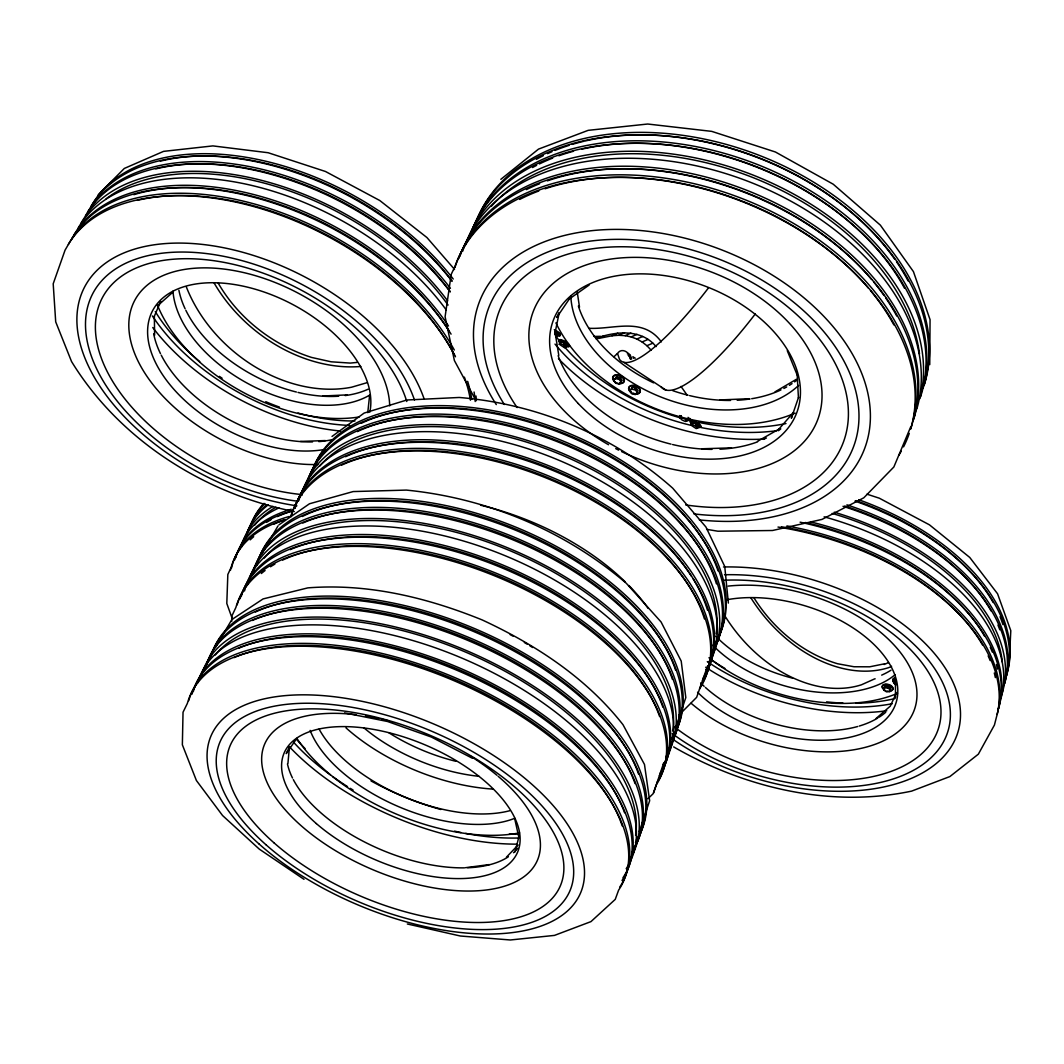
<?xml version="1.0" encoding="UTF-8"?>
<svg xmlns="http://www.w3.org/2000/svg" width="1064" height="1064" viewBox="0 0 1064 1064"><rect width="100%" height="100%" fill="white"/><g stroke="black" fill="none" stroke-linecap="round" stroke-linejoin="round"><path stroke-width="1.5" d="M929.75 364.646L930.056 319.652L913.444 271.639L880.354 225.142L833.218 184.205L775.403 151.992L711.75 131.377L647.723 124.023L588.192 130.34L538.517 149.106L500.838 179.337M231.673 621.496L231.899 615.923L235.889 607.451A228.893 120.285 22.3 0 1 499.92 578.031A228.893 120.285 22.3 0 1 656.288 784.82L653.203 793.638L647.976 798.718M1009.084 664.654L1010.8 630.699L997.567 593.779L969.743 557.443L929.444 524.831L879.33 498.205L867 494.175M154.346 316.194L154.613 335.227M287.945 763.314L289.435 746.729M367.758 412.672L369.62 395.236M451.163 274.672L445.098 316.753L454.394 360.563L475.648 400.037M555.062 332.872L559.185 312.763M883.758 690.097L884.703 686.16L887.935 685.908L890.741 687.69L889.783 691.613L886.551 691.866L883.758 690.097L884.277 688.182M889.783 691.613L890.741 687.69M894.345 683.527L895.316 679.577L894.345 683.527L896.221 684.724M515.056 851.852L519.086 836.078M884.703 686.16L884.171 688.076L887.416 687.823L890.222 689.605M887.416 687.823L887.935 685.908M639.344 831.476L649.652 800.74L644.478 764.444L622.999 724.704C586.237 677.808 535.751 644.797 482.205 619.94C426.957 597.516 367.825 583.192 307.855 587.873L263.087 598.926L231.872 619.527L215.34 647.657M653.535 792.959L663.643 763.127M675.294 728.88L685.814 697.585L681.213 661.09L661.063 621.961L626.31 583.285C564.678 530.55 487.033 498.098 406.382 490.092L353.155 491.568L309.491 503.764L278.968 524.845M798.559 397.298L791.35 418.205L793.119 413.098M707.666 665.758L696.641 697.332L679.125 714.942M637.376 392.802L635.607 390.076L636.378 388.147L632.615 387.229L629.835 390.967L631.604 393.693L635.368 394.598L638.147 390.86L636.378 388.147M629.835 390.967L632.615 387.229M621.389 382.295L619.62 379.555L620.405 377.627L616.628 376.723L613.862 380.473L615.644 383.2L619.408 384.117L622.174 380.367L620.405 377.627M619.408 384.117L620.192 382.189M613.862 380.473L616.628 376.723M910.678 426.93L893.853 466.99L863.782 497.819L821.967 519.418L772.517 530.497L717.854 531.215L706.629 529.34M154.094 316.819L160.717 301.351M557.164 316.846L558.786 313.135M289.209 747.473L286.229 753.618L295.606 740.118M896.566 692.531L890.315 706.11L876.191 718.386M451.375 273.993L454.873 266.678M231.194 567.272L227.829 574.494L226.805 603.488L232.484 619.275M681.239 415.718L680.002 417.953L681.997 419.961L685.416 421.504L686.852 421.025L688.089 418.79L686.639 419.269M690.789 425.041L692.026 422.807L693.475 422.342L696.893 423.884L698.862 425.893L697.638 428.127L696.189 428.593L690.789 425.041L692.238 424.576L695.67 426.119L697.638 428.127M692.238 424.576L693.475 422.342M695.67 426.119L696.893 423.884M566.088 347.316L563.947 345.175L565.223 342.914L561.792 341.384L559.252 344.244L564.811 347.901L567.365 345.055L565.223 342.914M556.964 336.45L558.241 334.189L556.073 332.035L554.796 334.296L556.964 336.45L555.701 337.062M559.252 344.244L561.792 341.384M261.664 554.105L278.023 525.909M332.021 436.44L364.141 413.071L406.874 399.998L459.209 397.471C537.825 403.921 613.742 435.642 672.714 488.177L705.898 526.973L724.504 565.968M556.791 317.444L569.426 298.811M778.489 429.563L793.438 412.486M506.451 857.172L518.128 844.976M98.194 194.752L124.315 168.445L163.563 151.367L212.88 145.901L268.155 152.737L325.491 171.49L379.768 200.511L426.93 237.538L454.514 269.352M614.034 356.693L616.309 354.551A4.628 0.998 -56.7 0 1 617.692 354.006L619.554 359.406A147.258 32.026 -55.9 0 0 708.252 288.171M158.323 305.129L172.727 292.307M617.24 353.847C621.482 346.704 630.606 352.53 630.659 359.299M568.908 299.25L589.177 285.006M775.044 391.858L796.351 379.316M757.475 441.347L778.941 429.111M565.596 344.696L563.375 342.568M556.977 334.801L558.241 334.189M566.088 345.654L567.365 345.055M596.332 338.259C615.724 331.25 641.459 328.683 656.089 346.611M596.026 338.764L603.926 335.945M598.261 338.512L612.013 335.759L617.758 333.178M891.605 666.33L888.679 667.633A127.999 91.438 53.5 0 1 750.798 597.689M612.013 335.759L618.703 335.28L624.488 332.7M884.171 664.495L888.48 662.579M618.703 335.28L625.1 335.665L630.912 333.099M625.1 335.665L631.165 336.916L637.017 334.362M631.165 336.916L636.844 339.017L642.723 336.477M636.844 339.017L642.097 341.956L648.016 339.429M642.097 341.956L646.899 345.694L652.844 343.193M680.002 417.953L681.439 417.474L684.87 419.017L686.852 421.025M697.412 426.358L698.862 425.893M367.173 382.641L351.572 387.216A133.559 102.357 40.1 0 1 186.333 286.908M884.49 663.816L869.687 666.809L854.006 666.756L837.554 663.737C802.721 653.349 773.169 628.558 754.044 597.968M465.567 867.692L489.28 864.58M356.879 362.438L350.282 363.09L331.143 361.8L311.685 357.464C272.889 345.122 238.575 318.429 218.187 283.077M562.284 342.369L563.388 342.555M600.562 336.33L594.031 336.45M322.764 396.007L347.396 394.877M719.982 399.944L749.295 398.707M300.514 441.427L325.358 440.562M701.828 448.782L731.473 447.864M588.778 328.271C613.822 329.667 642.842 316.553 661.343 341.877M294.276 511.558C204.567 493.723 119.78 440.217 71.541 361.534L55.7 321.847L53.2 283.782L65.064 250.146L69.453 242.605A224.038 132.508 27.8 0 1 259.204 208.118A224.038 132.508 27.8 0 1 455.485 356.773M344.59 712.907L387.549 721.498L431.359 737.046L472.509 758.326M694.154 423.233L695.949 423.924M407.326 923.978L460.313 936.001L510.348 939.978L554.464 935.402L590.946 921.624L615.245 899.386L618.61 890.142A235.756 117.346 23 0 0 455.724 681.439A235.756 117.346 23 0 0 187.37 703.371L183.035 712.228L182.356 744.8L196.401 780.511L222.562 815.529L259.23 849.072L303.998 879.316M615.843 378.651L619.62 379.555M631.843 389.158L635.607 390.076M560.515 343.645L563.947 345.175M673.645 746.901C744.787 787.892 830.266 808.281 911.609 791.124L949.886 776.56L978.361 754.163L994.428 725.036L996.503 716.91A213.359 123.065 16.9 0 0 778.01 527.052M554.716 331.902L555.661 332.46M623.837 362.319L665.811 390.009M696.388 424.204L697.226 425.055M556.06 332.753L556.672 333.577M646.899 345.694L651.195 350.216M687.105 395.103L681 386.432M635.181 358.249L635.102 358.089A10.786 2.407 -56.7 0 0 633.466 358.289M633.718 357.291L633.639 357.132A10.786 2.394 -56.7 0 0 632.628 356.999M787.28 350.694L797.242 375.153M631.657 358.94L630.127 354.804A10.786 2.381 -56.7 0 0 628.146 355.243M629.329 356.214L630.287 358.887M514.79 819.094L518.913 837.594M555.036 332.221L558.799 355.403M577.18 291.642L579.508 307.19M724.757 566.527L728.361 603.089M797.162 374.515L798.439 397.976M895.369 679.643L895.542 697.319M241.342 547.521A195.151 106.254 22.5 0 1 272.903 506.424M254.695 525.137A192.717 104.924 22.5 0 1 275.855 507.249M250.2 539.86A193.914 104.059 22.5 0 1 253.671 536.695M273.794 524.193A193.914 104.059 22.5 0 1 283.835 520.243M239.174 550.62A195.51 106.001 22.5 0 1 278.968 507.914M235.822 557.616A195.922 105.708 22.5 0 1 291.283 509.27M234.772 559.797A196.042 105.602 22.5 0 1 291.762 511.079M231.513 568.043A196.361 105.376 22.5 0 1 289.222 516.492M245.425 537.599A194.739 106.546 22.6 0 1 268.221 504.828M248.936 530.258A194.3 106.852 22.6 0 1 264.843 503.472M246.462 535.431A194.606 106.639 22.6 0 1 266.825 504.602M249.974 528.103A194.18 106.945 22.6 0 1 263.832 503.432M266.599 522.344A193.475 104.378 22.5 0 1 271.054 519.724M277.398 516.572A193.475 104.378 22.5 0 1 292.041 511.119M230.462 570.238A196.494 105.283 22.5 0 1 285.099 519.644M317.764 464.502A140.847 82.779 27.8 0 1 135.234 354.897A140.847 82.779 27.8 0 1 237.791 271.307A140.847 82.779 27.8 0 1 389.703 405.863M359.167 416.968A144.917 87.966 28.1 0 1 157.259 304.623M302.229 494.6A170.373 99.351 27.7 0 1 101.838 359.499A170.373 99.351 27.7 0 1 212.973 260.574A170.373 99.351 27.7 0 1 406.794 401.514M298.346 501.317A180.587 105.256 27.7 0 1 91.531 356.666A180.587 105.256 27.7 0 1 209.262 253.924A180.587 105.256 27.7 0 1 414.468 399.984M296.896 505.812A190.695 111.255 27.7 0 1 82.433 351.32A190.695 111.255 27.7 0 1 208.996 245.239A190.695 111.255 27.7 0 1 424.19 399.106M71.647 238.961A223.467 132.854 27.9 0 1 250.399 196.388A223.467 132.854 27.9 0 1 451.07 334.136M474.065 392.004A223.467 132.854 27.9 0 1 475.209 401.514M68.375 244.441A223.866 132.614 27.9 0 1 253.924 203.849A223.866 132.614 27.9 0 1 454.301 350.029M467.655 381.364A223.866 132.614 27.9 0 1 471.751 399.386M325.158 449.341A120.525 70.823 27.8 0 1 155.371 362.239A120.525 70.823 27.8 0 1 246.01 286.801A120.525 70.823 27.8 0 1 369.807 412.18M137.469 200.338A221.073 130.952 27.9 0 1 454.541 355.31M81.13 223.121A222.323 133.532 28 0 1 248.67 177.342A222.323 133.532 28 0 1 447.638 300.859M106.134 198.795A219.543 131.856 28 0 1 448.077 305.062M340.493 431.013A184.684 113.09 28.2 0 1 152.764 327.552M368.078 389.224A118.423 72.073 28.1 0 1 345.175 395.569M338.711 396.207A118.423 72.073 28.1 0 1 297.987 392.417M296.377 392.018A118.423 72.073 28.1 0 1 185.828 310.276M185.096 308.746A118.423 72.073 28.1 0 1 178.898 290.273M78.138 228.042A222.775 133.253 27.9 0 1 247.925 184.564A222.775 133.253 27.9 0 1 446.361 310.09M73.802 235.304A223.307 132.947 27.9 0 1 249.175 193.395A223.307 132.947 27.9 0 1 448.489 325.983M475.98 395.981A223.307 132.947 27.9 0 1 476.366 400.676M369.673 395.103A118.769 71.873 28 0 1 249.734 384.53A118.769 71.873 28 0 1 172.98 291.137M354.95 420.972A167.686 102.649 28.2 0 1 297.973 413.018M279.46 407.1A167.686 102.649 28.2 0 1 265.761 401.713M222.11 378.212A167.686 102.649 28.2 0 1 219.37 376.363M199.726 361.6A167.686 102.649 28.2 0 1 155.291 311.566M349.657 425.427A176.132 107.903 28.2 0 1 152.378 315.955M331.183 439.884A120.179 71.035 27.8 0 1 318.801 441.613M312.523 441.919A120.179 71.035 27.8 0 1 161.236 355.163M160.478 353.634A120.179 71.035 27.8 0 1 153.681 333.79M155.81 168.91A218.878 132.242 28 0 1 449.926 291.19M85.426 215.939A221.804 133.825 28 0 1 251.969 169.681A221.804 133.825 28 0 1 450.258 291.962M91.305 206.11A221.086 134.237 28.1 0 1 255.972 159.095A221.086 134.237 28.1 0 1 453.224 279.007M90.773 206.935A221.245 134.144 28.1 0 1 255.905 161.675A221.245 134.144 28.1 0 1 452.12 281.375M87.567 212.295A221.645 133.918 28 0 1 253.658 167.434A221.645 133.918 28 0 1 450.418 288.331M464.37 377.108A224.038 132.508 27.8 0 1 470.434 400.197M160.345 161.156A218.333 132.561 28.1 0 1 451.774 280.577M133.851 194.672A220.527 131.284 27.9 0 1 449.101 330.917M360.856 366.468A135.7 103.009 40.3 0 1 214.143 283.024M795.087 413.098A156.288 106.174 20.8 0 1 555.913 322.897M608.542 444.725A152.165 100.309 20.9 0 1 591.983 263.114A152.165 100.309 20.9 0 1 821.076 383.333A152.165 100.309 20.9 0 1 621.589 451.575M618.636 450.125A152.165 100.309 20.9 0 1 615.724 448.636M780.79 428.885A129.781 86.011 20.9 0 1 778.409 430.707M766.413 437.996A129.781 86.011 20.9 0 1 763.5 439.379M757.581 441.839A129.781 86.011 20.9 0 1 719.942 449.208M711.976 449.367A129.781 86.011 20.9 0 1 672.594 444.526M671.052 444.14A129.781 86.011 20.9 0 1 558.148 355.655M517.157 407.565A184.152 120.538 20.9 0 1 606.453 247.287A184.152 120.538 20.9 0 1 843.845 384.41A184.152 120.538 20.9 0 1 685.695 504.921M504.349 404.493A195.204 127.72 20.9 0 1 604.698 239.746A195.204 127.72 20.9 0 1 853.541 383.373A195.204 127.72 20.9 0 1 693.914 513.899M496.289 404.586A206.123 134.995 20.9 0 1 600.335 229.93A206.123 134.995 20.9 0 1 864.048 379.675A206.123 134.995 20.9 0 1 699.354 519.897M796.989 380.061A127.693 86.942 20.8 0 1 794.569 381.883M792.042 383.639A127.693 86.942 20.8 0 1 789.422 385.328M786.695 386.937A127.693 86.942 20.8 0 1 783.875 388.453M780.989 389.876A127.693 86.942 20.8 0 1 751.703 398.707M750.054 398.96A127.693 86.942 20.8 0 1 737.179 400.25M730.529 400.45A127.693 86.942 20.8 0 1 689.592 395.595M688.076 395.223A127.693 86.942 20.8 0 1 672.754 390.674M653.562 382.854A127.693 86.942 20.8 0 1 578.364 306.02M465.819 244.627A239.985 161.515 20.8 0 1 737.192 169.269A239.985 161.515 20.8 0 1 919.894 398.668M491.275 206.376A236.993 159.48 20.8 0 1 738.11 172.075A236.993 159.48 20.8 0 1 919.496 353.993M764.271 439.06A199.114 136.405 20.8 0 1 558.44 358.674M776.973 430.707A189.884 130.127 20.8 0 1 701.229 427.582M690.017 425.095A189.884 130.127 20.8 0 1 555.009 344.084M798.612 385.407A128.092 86.769 20.8 0 1 661.901 397.417A128.092 86.769 20.8 0 1 570.809 296.377M471.631 231.566A239.161 161.874 20.8 0 1 743.63 159.414A239.161 161.874 20.8 0 1 923.18 387.961M473.307 228.92A238.695 162.074 20.8 0 1 746.064 153.389A238.695 162.074 20.8 0 1 924.177 385.062M785.977 423.552A180.787 123.796 20.8 0 1 698.037 422.248M694.859 421.557A180.787 123.796 20.8 0 1 690.124 420.453M680.654 417.953A180.787 123.796 20.8 0 1 564.425 346.798M559.079 340.374A180.787 123.796 20.8 0 1 556.06 336.463M462.614 251.33A240.531 161.263 20.8 0 1 736.687 177.183A240.531 161.263 20.8 0 1 916.809 409.015M459.967 255.998A241.156 160.983 20.9 0 1 736.886 186.586A241.156 160.983 20.9 0 1 913.803 418.83M901.248 451.189A242.033 160.584 20.9 0 1 898.774 455.365M453.849 269.711A242.033 160.584 20.9 0 1 729 196.707A242.033 160.584 20.9 0 1 910.771 428.659M909.281 433.341A242.033 160.584 20.9 0 1 903.549 446.88M519.711 199.42A238.815 158.656 20.9 0 1 538.77 191.001M545.061 188.78A238.815 158.656 20.9 0 1 868.37 288.065M870.525 290.632A238.815 158.656 20.9 0 1 893.88 324.919M458.81 258.419A241.355 160.89 20.9 0 1 734.719 188.74A241.355 160.89 20.9 0 1 913.471 419.841M455.006 267.277A241.834 160.677 20.9 0 1 732.338 194.938A241.834 160.677 20.9 0 1 910.598 429.191M526.401 189.605A238.15 158.962 20.9 0 1 539.594 183.74M547.362 180.853A238.15 158.962 20.9 0 1 871.589 279.433M873.783 282.08A238.15 158.962 20.9 0 1 884.038 295.539M885.926 298.266A238.15 158.962 20.9 0 1 896.753 316.035M470.488 233.934A239.36 161.781 20.8 0 1 747.234 163.563A239.36 161.781 20.8 0 1 920.546 396.832M532.545 167.527A236.181 159.839 20.8 0 1 536.628 165.346M539.421 163.936A236.181 159.839 20.8 0 1 552.668 158.097M558.893 155.783A236.181 159.839 20.8 0 1 573.456 151.261M581.822 149.186A236.181 159.839 20.8 0 1 904.56 288.291M536.376 159.321A235.53 160.119 20.8 0 1 543.252 155.716M547.534 153.668A235.53 160.119 20.8 0 1 551.95 151.7M554.956 150.45A235.53 160.119 20.8 0 1 569.054 145.369M572.299 144.371A235.53 160.119 20.8 0 1 583.897 141.273M585.586 140.887A235.53 160.119 20.8 0 1 894.664 259.124M896.553 261.837A235.53 160.119 20.8 0 1 908.111 280.963M475.475 223.507A238.509 162.154 20.8 0 1 750.439 152.072A238.509 162.154 20.8 0 1 924.47 384.117M617.625 377.973A2.115 1.37 22 0 1 619.182 378.319M619.647 378.598A2.115 1.37 22 0 1 620.272 379.329M613.489 379.821A6.051 3.924 22 0 1 615.857 374.794A6.051 3.924 22 0 1 623.703 378.199A6.051 3.924 22 0 1 621.323 383.213M634.649 388.613A2.115 1.37 21.6 0 1 635.168 388.826M631.298 392.736A6.038 3.91 21.6 0 1 630.433 386.112A6.038 3.91 21.6 0 1 639.504 389.158A6.038 3.91 21.6 0 1 635.66 394.212M634.157 393.986A6.038 3.91 21.6 0 1 632.668 393.481M631.471 392.284A6.038 3.91 21.6 0 1 630.62 385.66A6.038 3.91 21.6 0 1 639.69 388.706A6.038 3.91 21.6 0 1 635.846 393.76M634.344 393.534A6.038 3.91 21.6 0 1 632.854 393.028M628.625 355.895A9.257 2.048 -56.7 0 1 628.997 355.881M627.361 353.847A10.8 2.381 -56.7 0 1 628.664 353.833M755.241 313.986A146.526 34.753 -55.7 0 1 661.17 386.87M692.039 424.243A5.945 1.769 28.5 0 1 692.039 421.198A5.945 1.769 28.5 0 1 700.019 425.573A5.945 1.769 28.5 0 1 697.239 427.09M690.762 422.115A5.945 1.769 28.5 0 1 695.962 421.956A5.945 1.769 28.5 0 1 700.511 426.983M692.332 423.711A5.945 1.769 28.5 0 1 691.401 422.887M689.618 418.977A5.945 1.769 28.6 0 1 686.48 420.014M681.279 417.154A5.945 1.769 28.6 0 1 679.697 415.558M688.049 417.367A5.945 1.769 28.6 0 1 688.98 418.205M689.911 418.458A5.945 1.769 28.6 0 1 687.996 419.841M681.572 416.636A5.945 1.769 28.6 0 1 680.628 415.798M559.77 342.714A6.038 1.809 29.7 0 1 561.007 340.334A6.038 1.809 29.7 0 1 568.628 344.909A6.038 1.809 29.7 0 1 566.048 346.478M558.972 340.653A6.038 1.822 29.7 0 1 565.543 341.65A6.038 1.822 29.7 0 1 568.509 346.385M560.076 342.182A6.038 1.822 29.7 0 1 559.358 341.358M555.408 330.904A6.051 1.822 29.8 0 1 560.076 335.014A6.051 1.822 29.8 0 1 556.938 335.652M554.304 329.68A6.051 1.835 29.8 0 1 559.677 333.365A6.051 1.835 29.8 0 1 559.398 335.532M519.578 832.873A152.272 78.576 23 0 1 296.856 738.31M498.098 776.255A148.229 73.163 23 0 1 484.586 890.196A148.229 73.163 23 0 1 277.744 800.527A148.229 73.163 23 0 1 356.054 714.689M365.551 716.019A148.229 73.163 23 0 1 378.611 718.493M381.923 719.224A148.229 73.163 23 0 1 388.533 720.847M470.288 755.999A148.229 73.163 23 0 1 496.915 775.257M517.756 848.141A126.43 62.909 23 0 1 513.526 852.743M508.393 856.746A126.43 62.909 23 0 1 467.708 867.759M464.489 867.852A126.43 62.909 23 0 1 293.318 779.606M292.507 778.023A126.43 62.909 23 0 1 287.466 763.872M200.577 678.553A233.774 118.849 23 0 1 465.686 650.25A233.774 118.849 23 0 1 628.97 860.843M215.261 654.985A230.861 117.359 23 0 1 466.338 652.418A230.861 117.359 23 0 1 635.594 835.426M517.21 844.138A194.007 101.293 23 0 1 289.528 746.888M518.235 838.006A185.016 96.651 23 0 1 465.686 833.445M460.938 832.514A185.016 96.651 23 0 1 454.581 831.144M353.075 790.047A185.016 96.651 23 0 1 350.295 788.344M347.529 786.602A185.016 96.651 23 0 1 332.739 776.64M330.146 774.765A185.016 96.651 23 0 1 293.491 742.127M509.776 810.715A124.422 64.425 23 0 1 319.094 729.093M514.843 818.256A124.82 64.146 23 0 1 398.308 806.539A124.82 64.146 23 0 1 310.143 730.396M206.921 664.441A232.989 119.434 23 0 1 473.547 639.491A232.989 119.434 23 0 1 633.107 849.139M210.087 658.124A232.55 119.767 23 0 1 476.433 632.694A232.55 119.767 23 0 1 635.447 842.502M252.461 620.458A230.09 117.931 23 0 1 470.394 640.023A230.09 117.931 23 0 1 635.062 783.596M238.708 648.255A231.979 116.508 23 0 1 457.986 669.189A231.979 116.508 23 0 1 624.581 812.763M193.302 691.547A234.918 117.998 23 0 1 461.138 668.684A234.918 117.998 23 0 1 623.012 877.68M197.598 682.995A234.306 118.45 23 0 1 465.061 659.467A234.306 118.45 23 0 1 626.191 868.676M234.067 657.619A232.617 116.016 23 0 1 456.403 680.162A232.617 116.016 23 0 1 622.201 825.89M191.959 694.22A235.104 117.851 23 0 1 459.914 671.57A235.104 117.851 23 0 1 622.014 880.5M188.714 700.684A235.556 117.492 23 0 1 456.961 678.526A235.556 117.492 23 0 1 619.62 887.296M205.591 667.075A233.176 119.301 23 0 1 472.336 642.323A233.176 119.301 23 0 1 632.122 851.918M255.387 612.039A229.465 118.397 23 0 1 473.187 629.861A229.465 118.397 23 0 1 638.52 773.994M211.404 655.504A232.364 119.9 23 0 1 477.63 629.875A232.364 119.9 23 0 1 636.432 839.735M518.7 833.87A176.145 91.93 23 0 1 509.23 834.136M305.036 748.551A176.145 91.93 23 0 1 296.43 739.214M291.15 516.652A222.429 125.153 22.1 0 1 550.008 476.539A222.429 125.153 22.1 0 1 700.405 686.44M301.684 495.438A220.86 126.19 22.1 0 1 558.6 451.708A220.86 126.19 22.1 0 1 708.438 662.566M319.865 466.005A218.107 124.608 22.1 0 1 561.712 454.993A218.107 124.608 22.1 0 1 716.152 633.891M306.884 483.854A220.168 126.629 22.1 0 1 562.962 440.975A220.168 126.629 22.1 0 1 712.814 650.663M310.502 475.116A219.782 126.882 22.1 0 1 567.937 435.921A219.782 126.882 22.1 0 1 714.835 644.651M345.547 456.709A219.091 123.956 22.1 0 1 691.414 576.103M693.276 579.082A219.091 123.956 22.1 0 1 707.48 610.098M295.114 508.393A221.857 125.525 22.1 0 1 553.586 467.708A221.857 125.525 22.1 0 1 703.331 677.768M298.824 500.652A221.325 125.885 22.1 0 1 556.938 459.435A221.325 125.885 22.1 0 1 706.057 669.642M480.569 505.214A189.485 104.844 22.1 0 1 625.339 581.968M628.904 585.519A189.485 104.844 22.1 0 1 648.162 608.448M290.818 516.107A222.589 125.033 22.1 0 1 551.485 480.197A222.589 125.033 22.1 0 1 699.54 688.993M341.557 465.168A219.65 123.584 22.1 0 1 552.003 479.332A219.65 123.584 22.1 0 1 704.448 618.929M294.795 507.821A222.03 125.419 22.1 0 1 555.062 471.352A222.03 125.419 22.1 0 1 702.466 680.308M305.74 486.235A220.341 126.523 22.1 0 1 563.175 444.047A220.341 126.523 22.1 0 1 711.151 654.506M357.398 431.585A217.428 125.047 22.1 0 1 566.168 444.3A217.428 125.047 22.1 0 1 716.444 583.857M361.308 423.299A216.883 125.406 22.1 0 1 566.553 434.351A216.883 125.406 22.1 0 1 718.04 570.863M311.632 472.735A219.623 126.988 22.1 0 1 570.211 433.899A219.623 126.988 22.1 0 1 714.848 643.507M455.685 761.252A122.772 64.492 22.3 0 1 388.998 732.857M247.939 583.883A227.058 121.629 22.3 0 1 508.871 548.319A227.058 121.629 22.3 0 1 665.785 756.89M264.125 558.108A224.225 120.099 22.3 0 1 511.172 551.205A224.225 120.099 22.3 0 1 672.661 730.995M478.986 776.308A123.145 64.212 22.3 0 1 363.822 727.789M492.685 789.076A143.919 75.039 22.3 0 1 346 727.882M253.897 570.184A226.326 122.147 22.3 0 1 516.24 538.065A226.326 122.147 22.3 0 1 669.575 745.744M256.81 564.133A225.914 122.453 22.3 0 1 518.873 531.588A225.914 122.453 22.3 0 1 671.716 739.4M440.842 809.505A174.11 89.908 22.2 0 1 371.004 780.923M290.206 549.649A225.262 119.341 22.3 0 1 504.376 567.577A225.262 119.341 22.3 0 1 662.859 707.161M241.355 596.133A228.108 120.857 22.3 0 1 504.881 565.888A228.108 120.857 22.3 0 1 660.332 772.956M244.507 590.999A227.55 121.269 22.3 0 1 505.746 555.967A227.55 121.269 22.3 0 1 663.244 764.378M510.161 634.623A194.872 100.668 22.3 0 1 513.048 636.152M524.339 642.496A194.872 100.668 22.3 0 1 527.079 644.119M529.792 645.755A194.872 100.668 22.3 0 1 532.638 647.511M261.332 573.509A225.861 118.902 22.3 0 1 265.082 570.517M270.509 566.753A225.861 118.902 22.3 0 1 274.871 564.106M282.665 560.09A225.861 118.902 22.3 0 1 498.005 575.877A225.861 118.902 22.3 0 1 659.627 716.524M240.118 598.7A228.295 120.724 22.3 0 1 503.764 568.628A228.295 120.724 22.3 0 1 659.414 775.643M237.126 604.871A228.707 120.418 22.3 0 1 501.051 575.265A228.707 120.418 22.3 0 1 657.22 782.12M252.673 572.711A226.499 122.028 22.3 0 1 515.136 540.765A226.499 122.028 22.3 0 1 668.671 748.391M302.841 523.049A223.507 120.618 22.3 0 1 515.721 539.767A223.507 120.618 22.3 0 1 672.448 679.391M302.349 516.492A222.935 121.03 22.3 0 1 515.841 529.087A222.935 121.03 22.3 0 1 675.613 670.227M257.209 564.705A225.741 122.573 22.3 0 1 519.844 528.835A225.741 122.573 22.3 0 1 670.918 739.307M728.148 586.104A134.157 76.914 17 0 1 897.112 648.442A134.157 76.914 17 0 1 865.843 747.207A134.157 76.914 17 0 1 691.068 703.238M724.039 580.239A162.247 92.302 17.1 0 1 919.668 659.88A162.247 92.302 17.1 0 1 880.779 774.659A162.247 92.302 17.1 0 1 674.377 726.845M724.518 574.76A171.982 97.782 17.1 0 1 928.234 659.88A171.982 97.782 17.1 0 1 888.626 780.338A171.982 97.782 17.1 0 1 672.275 733.615M723.507 566.979A181.598 103.341 17 0 1 957.906 732.192A181.598 103.341 17 0 1 671.61 738.416M885.714 712.281A114.473 66.008 17 0 1 879.17 717.163M877.747 718.04A114.473 66.008 17 0 1 859.26 726.047M857.677 726.499A114.473 66.008 17 0 1 705.366 687.424M704.155 686.32A114.473 66.008 17 0 1 700.644 682.942M726.911 599.737A114.806 65.808 17 0 1 878.877 649.559A114.806 65.808 17 0 1 851.134 736.98A114.806 65.808 17 0 1 697.558 692.225M897.497 693.316A138.081 81.715 16.7 0 1 708.97 657.738M834.243 512.196A211.763 124.009 16.8 0 1 1001.264 695.829M832.154 513.42A209.129 122.453 16.8 0 1 1002.341 662.087M886.764 710.765A175.972 105.043 16.7 0 1 705.698 667.234M892.217 703.73A167.833 100.215 16.7 0 1 707.307 661.609M891.007 670.2A112.85 66.952 16.7 0 1 881.684 675.121M792.6 678.167A112.85 66.952 16.7 0 1 715.766 636.206M895.143 674.669A113.17 66.779 16.8 0 1 712.76 645.223M846.917 504.855A211.138 124.368 16.8 0 1 1004.296 683.992M854.977 501.104A210.765 124.581 16.7 0 1 1006.664 675.002M805.381 522.504A210.034 121.921 16.9 0 1 984.679 636.392M990.291 647.324A210.034 121.921 16.9 0 1 992.3 652.033M996.396 664.481A210.034 121.921 16.9 0 1 997.447 669.07M810.502 521.879A212.68 123.464 16.9 0 1 998.205 709.076M824.135 516.825A212.202 123.757 16.9 0 1 1001.078 698.051M781.402 526.786A210.552 121.615 16.9 0 1 982.524 644.957M988.163 655.876A210.552 121.615 16.9 0 1 990.172 660.584M994.295 673.02A210.552 121.615 16.9 0 1 995.359 677.595M800.115 522.185A212.84 123.384 16.9 0 1 998.551 708.451M786.908 525.935A213.212 123.158 16.9 0 1 997.101 714.423M843.007 506.291A211.284 124.289 16.8 0 1 1004.655 683.301M844.71 505.999A208.504 122.812 16.8 0 1 991.089 610.975M997.979 625.087A208.504 122.812 16.8 0 1 999.788 629.808M855.948 500.625A207.999 123.105 16.7 0 1 993.204 602.583M1000.054 616.721A207.999 123.105 16.7 0 1 1002.913 624.581M858.821 499.761A210.619 124.661 16.7 0 1 1006.305 675.707M895.196 698.503A159.786 95.348 16.7 0 1 856.094 703.264M842.981 703.105A159.786 95.348 16.7 0 1 826.555 701.854M724.903 668.418A159.786 95.348 16.7 0 1 709.768 658.722M886.498 686.799A1.929 1.104 15.3 0 1 887.429 686.799M889.105 687.623A1.929 1.104 15.3 0 1 889.318 687.929M885.487 690.589A5.533 3.179 15.3 0 1 883.825 684.897A5.533 3.179 15.3 0 1 892.656 687.849A5.533 3.179 15.3 0 1 886.857 691.041M884.384 689.499A5.533 3.179 15.3 0 1 883.958 684.458A5.533 3.179 15.3 0 1 892.164 686.533A5.533 3.179 15.3 0 1 889.743 690.855M896.074 684.046A5.573 3.205 15.1 0 1 894.797 678.18M894.97 682.955A5.573 3.205 15.1 0 1 894.917 677.741M875.153 678.819A2.208 1.583 56.4 0 0 874.542 678.925L861.454 684.79A126.097 91.092 53.6 0 1 723.414 613.476M578.284 403.549A130.194 85.812 20.9 0 0 792.52 421.557A130.194 85.812 20.9 0 0 654.28 274.445A130.194 85.812 20.9 0 0 578.284 403.549M614.167 381.324A6.051 3.924 22 0 0 623.956 381.87A6.051 3.924 22 0 0 617.093 375.18A6.051 3.924 22 0 0 614.167 381.324M273.953 842.794A179.364 87.581 23 0 0 557.297 891.699A179.364 87.581 23 0 0 354.445 712.641A179.364 87.581 23 0 0 273.953 842.794M265.92 844.696A190.137 92.767 23 0 0 566.527 897.284A190.137 92.767 23 0 0 352.29 707.361A190.137 92.767 23 0 0 265.92 844.696M259.044 843.965A200.763 98.074 23 0 0 576.755 900.131A200.763 98.074 23 0 0 351.453 699.287A200.763 98.074 23 0 0 259.044 843.965M316.354 823.589A126.829 62.603 23 0 0 515.974 855.429A126.829 62.603 23 0 0 370.166 728.84A126.829 62.603 23 0 0 316.354 823.589"/></g></svg>
